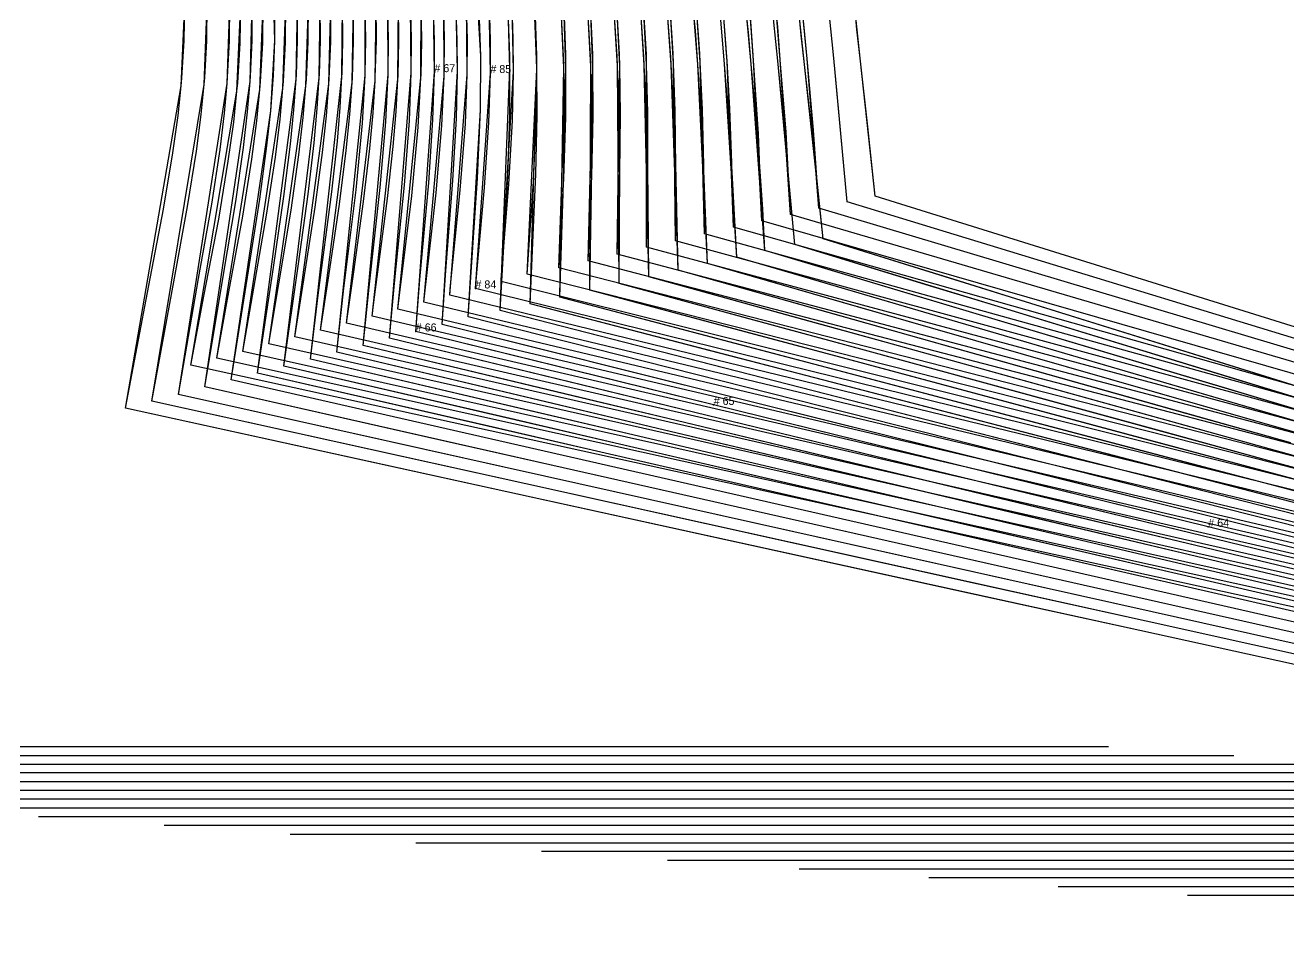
# Model space of a CAD drawing. Extents: x -183 to 1251, y -69 to 1317.
# Drawn here: x 718 to 875.9, y 423.3 to 537.1 of the extents above; entities that cross this region are included whole.
import ezdxf

# ---------------------------------------------------------------- set-up
doc = ezdxf.new("R2010")
doc.units = 0
for name, color, linetype in [('1', 7, 'CONTINUOUS'), ('14', 7, 'CONTINUOUS'), ('2', 7, 'CONTINUOUS'), ('3', 7, 'CONTINUOUS'), ('5', 7, 'CONTINUOUS'), ('84', 7, 'CONTINUOUS'), ('87', 7, 'CONTINUOUS')]:
    doc.layers.add(name, color=color, linetype=linetype)

# ---------------------------------------------------------------- blocks, each defined once
blk = doc.blocks.new('piece_Detail_s220-4_M')
at = {"layer": '1'}
blk.add_lwpolyline([(881.77, 490.49), (841.78, 502.95), (817.69, 510.46), (815.36, 532.21), (814.76, 537.69), (813.98, 544.99), (813.46, 548.26), (811.76, 555.74), (809.83, 563.94), (808.04, 572.83), (807.37, 576.28), (819.44, 580.93), (835.31, 587.04), (848.07, 591.95), (863.66, 597.95), (873.79, 601.85), (886.19, 606.62)], dxfattribs=at)
at = {"layer": '14'}
blk.add_lwpolyline([(815.35, 571.86), (918.97, 611.74), (922.35, 605.69), (927.89, 598.66), (934.61, 592.75), (942.08, 588.21), (950.18, 585.04), (956.57, 583.63), (963.13, 583.05), (975.46, 582.81), (975.46, 468.62), (824.18, 515.77), (822.31, 533.02), (821.71, 538.52), (821.02, 545.27), (818, 559.69), (816.15, 567.8)], close=True, dxfattribs=at)
at = {"layer": '84'}
blk.add_lwpolyline([(881.77, 490.49), (870.95, 493.86), (841.78, 502.95), (833.91, 505.4), (817.69, 510.46), (816.32, 523.69), (815.36, 532.21), (814.94, 535.88), (814.76, 537.69)], dxfattribs=at)
at = {"layer": '87'}
blk.add_lwpolyline([(975.46, 468.62), (824.18, 515.77), (823.28, 524.44), (822.31, 533.02), (821.9, 536.62), (821.71, 538.52)], dxfattribs=at)
blk = doc.blocks.new('piece_Detail_s240-12_M')
at = {"layer": '1'}
blk.add_lwpolyline([(880.69, 489.42), (839.15, 502.1), (814.13, 509.73), (812.05, 532.27), (811.47, 537.95), (810.67, 545.51), (810.17, 548.89), (808.59, 556.67), (806.79, 565.21), (805.08, 574.44), (804.44, 578.02), (816.93, 582.65), (833.36, 588.74), (846.57, 593.64), (862.71, 599.63), (873.19, 603.51), (886.03, 608.28)], dxfattribs=at)
at = {"layer": '14'}
blk.add_lwpolyline([(812.36, 573.49), (920.02, 613.42), (923.46, 607.1), (929.14, 599.76), (936.06, 593.55), (943.78, 588.78), (952.17, 585.46), (958.79, 583.97), (965.6, 583.35), (978.39, 583.09), (978.39, 466.92), (820.68, 515.06), (819.01, 533.01), (818.43, 538.73), (817.71, 545.74), (814.86, 560.79), (813.12, 569.26)], close=True, dxfattribs=at)
at = {"layer": '84'}
blk.add_lwpolyline([(880.69, 489.42), (869.46, 492.85), (839.15, 502.1), (830.98, 504.59), (814.13, 509.73), (812.31, 529.7), (812.05, 532.27), (811.47, 537.95)], dxfattribs=at)
at = {"layer": '87'}
blk.add_lwpolyline([(978.39, 466.92), (820.68, 515.06), (819.27, 530.37), (819.01, 533.01), (818.43, 538.73), (818.43, 538.73), (818.43, 538.74), (817.96, 543.31), (817.71, 545.71), (817.71, 545.74), (817.7, 545.8), (817.24, 548.95), (817.06, 550.2), (815.83, 556.37), (814.86, 560.79), (814.24, 563.62), (813.12, 569.26), (813.09, 569.39), (813.07, 569.53), (813.04, 569.67), (813.02, 569.74), (813.01, 569.81), (812.36, 573.49), (920.02, 613.42)], dxfattribs=at)
blk = doc.blocks.new('piece_Detail_s260-20_M')
at = {"layer": '1'}
blk.add_lwpolyline([(879.51, 488.33), (836.39, 501.21), (810.41, 508.98), (808.7, 532.29), (808.16, 538.16), (807.37, 545.97), (806.9, 549.48), (805.45, 557.55), (803.75, 566.4), (802.14, 575.96), (801.52, 579.67), (814.43, 584.3), (831.42, 590.39), (845.08, 595.29), (861.76, 601.27), (872.6, 605.15), (885.87, 609.91)], dxfattribs=at)
at = {"layer": '14'}
blk.add_lwpolyline([(809.4, 575.06), (921.07, 615.09), (924.56, 608.51), (930.38, 600.84), (937.49, 594.35), (945.46, 589.35), (954.14, 585.87), (960.99, 584.3), (968.05, 583.64), (981.31, 583.37), (981.31, 465.22), (817.16, 514.26), (815.67, 532.92), (815.12, 538.87), (814.41, 546.15), (811.75, 561.83), (810.14, 570.67)], close=True, dxfattribs=at)
at = {"layer": '84'}
blk.add_lwpolyline([(879.51, 488.33), (867.84, 491.82), (836.39, 501.21), (827.91, 503.75), (810.41, 508.98), (810.16, 514.19), (809.49, 523.47), (808.7, 532.29), (808.35, 536.21), (808.16, 538.16)], dxfattribs=at)
at = {"layer": '87'}
blk.add_lwpolyline([(981.31, 465.22), (817.16, 514.26), (817.14, 514.61), (816.47, 524.04), (815.67, 532.92), (815.32, 536.86), (815.12, 538.87)], dxfattribs=at)
blk = doc.blocks.new('piece_Detail_s280-28_M')
at = {"layer": '1'}
blk.add_lwpolyline([(878.44, 487.18), (833.79, 500.26), (806.89, 508.14), (805.36, 532.25), (804.85, 538.32), (804.05, 546.39), (803.61, 550.02), (802.29, 558.39), (800.75, 567.57), (799.22, 577.47), (798.63, 581.31), (811.98, 585.94), (829.53, 592.03), (843.66, 596.93), (860.9, 602.91), (872.11, 606.8), (885.84, 611.57)], dxfattribs=at)
at = {"layer": '14'}
blk.add_lwpolyline([(806.43, 576.61), (922.1, 616.74), (925.65, 609.89), (931.59, 601.9), (938.9, 595.12), (947.12, 589.89), (956.09, 586.26), (963.18, 584.6), (970.48, 583.89), (984.2, 583.62), (984.2, 463.49), (813.61, 513.47), (812.33, 532.83), (811.82, 539), (811.09, 546.55), (808.64, 562.85), (807.14, 572.04)], close=True, dxfattribs=at)
at = {"layer": '84'}
blk.add_lwpolyline([(878.44, 487.18), (866.36, 490.72), (833.79, 500.26), (825.01, 502.84), (806.89, 508.14), (806.06, 523.32), (805.36, 532.25), (805.04, 536.33), (804.85, 538.32)], dxfattribs=at)
at = {"layer": '87'}
blk.add_lwpolyline([(984.2, 463.49), (813.61, 513.47), (813.04, 523.79), (812.33, 532.83), (812.01, 536.93), (811.82, 539), (811.82, 539), (811.82, 539.01), (811.37, 543.81), (811.1, 546.43), (811.09, 546.52), (811.09, 546.55), (810.66, 550.01), (810.53, 551.06), (809.53, 557.57), (808.64, 562.85), (807.75, 568.1), (807.14, 572.04), (807.12, 572.18), (807.1, 572.33), (807.07, 572.49), (807.05, 572.64), (806.43, 576.61), (922.1, 616.74)], dxfattribs=at)
blk = doc.blocks.new('piece_Detail_s300-36_M')
at = {"layer": '1'}
blk.add_lwpolyline([(877.29, 486.07), (831.08, 499.35), (803.25, 507.36), (802.01, 532.23), (801.54, 538.49), (800.74, 546.82), (800.3, 550.56), (799.15, 559.22), (797.76, 568.71), (796.31, 578.94), (795.75, 582.9), (809.51, 587.54), (827.61, 593.64), (842.17, 598.54), (859.94, 604.53), (871.5, 608.42), (885.65, 613.19)], dxfattribs=at)
at = {"layer": '14'}
blk.add_lwpolyline([(803.5, 578.13), (923.12, 618.43), (926.72, 611.31), (932.79, 602.99), (940.3, 595.92), (948.76, 590.48), (958.02, 586.67), (965.34, 584.93), (972.89, 584.18), (987.08, 583.89), (987.08, 461.78), (810.04, 512.69), (808.99, 532.74), (808.51, 539.12), (807.76, 546.94), (805.54, 563.86), (804.16, 573.4)], close=True, dxfattribs=at)
at = {"layer": '84'}
blk.add_lwpolyline([(877.29, 486.07), (864.79, 489.66), (831.08, 499.35), (821.99, 501.97), (803.25, 507.36), (802.62, 523.19), (802.01, 532.23), (801.72, 536.46), (801.54, 538.49)], dxfattribs=at)
at = {"layer": '87'}
blk.add_lwpolyline([(987.08, 461.78), (810.04, 512.69), (809.61, 523.56), (808.99, 532.74), (808.7, 537.02), (808.51, 539.12), (808.51, 539.13), (808.51, 539.13), (808.05, 544.06), (807.77, 546.91), (807.76, 546.94), (807.53, 549.24), (807.36, 550.53), (806.37, 558.17), (805.54, 563.86), (804.79, 568.97), (804.16, 573.4), (804.14, 573.54), (804.12, 573.7), (804.1, 573.86), (804.08, 574.01), (803.5, 578.13), (923.12, 618.43)], dxfattribs=at)
blk = doc.blocks.new('piece_Detail_s320-44_M')
at = {"layer": '1'}
blk.add_lwpolyline([(876.11, 484.95), (828.35, 498.43), (799.58, 506.55), (798.69, 532.2), (798.22, 538.65), (797.43, 547.24), (797.02, 551.1), (796, 560.04), (794.77, 569.85), (793.41, 580.41), (792.88, 584.5), (807.05, 589.14), (825.69, 595.25), (840.69, 600.16), (859, 606.15), (870.89, 610.05), (885.47, 614.82)], dxfattribs=at)
at = {"layer": '14'}
blk.add_lwpolyline([(800.57, 579.66), (924.13, 620.11), (927.78, 612.72), (933.98, 604.08), (941.68, 596.73), (950.4, 591.06), (959.94, 587.08), (967.5, 585.26), (975.29, 584.47), (989.95, 584.17), (989.95, 460.08), (806.46, 511.89), (805.67, 532.64), (805.19, 539.24), (804.45, 547.33), (802.45, 564.86), (801.2, 574.75)], close=True, dxfattribs=at)
at = {"layer": '84'}
blk.add_lwpolyline([(876.11, 484.95), (863.19, 488.59), (828.35, 498.43), (818.95, 501.08), (799.58, 506.55), (799.28, 519.74), (799.02, 526.4), (798.69, 532.2), (798.63, 533.16), (798.22, 538.65)], dxfattribs=at)
at = {"layer": '87'}
blk.add_lwpolyline([(989.95, 460.08), (806.46, 511.89), (806.28, 519.96), (806.01, 526.74), (805.67, 532.64), (805.62, 533.62), (805.19, 539.24)], dxfattribs=at)
blk = doc.blocks.new('piece_Detail_s340-52_M')
at = {"layer": '1'}
blk.add_lwpolyline([(917.11, 472.11), (874.93, 483.81), (825.61, 497.48), (795.9, 505.72), (795.33, 532.14), (794.89, 538.79), (794.12, 547.63), (793.75, 551.61), (792.84, 560.84), (791.81, 570.96), (790.52, 581.85), (790.03, 586.07), (804.61, 590.72), (823.79, 596.83), (839.22, 601.75), (858.05, 607.75), (870.29, 611.66), (885.29, 616.44)], dxfattribs=at)
at = {"layer": '14'}
blk.add_lwpolyline([(797.65, 581.15), (925.14, 621.79), (928.83, 614.14), (935.15, 605.16), (943.06, 597.54), (952.02, 591.64), (961.85, 587.49), (969.64, 585.59), (977.68, 584.76), (992.81, 584.45), (992.81, 458.38), (802.85, 511.06), (802.32, 532.51), (801.87, 539.34), (801.14, 547.7), (799.38, 565.84), (798.25, 576.08)], close=True, dxfattribs=at)
at = {"layer": '84'}
blk.add_lwpolyline([(917.11, 472.11), (874.93, 483.81), (861.59, 487.51), (825.61, 497.48), (815.91, 500.18), (795.9, 505.72), (795.78, 519.52), (795.6, 526.32), (795.33, 532.14), (795.29, 533.2), (794.89, 538.79)], dxfattribs=at)
at = {"layer": '87'}
blk.add_lwpolyline([(992.81, 458.38), (802.85, 511.06), (802.78, 519.64), (802.6, 526.57), (802.32, 532.51), (802.27, 533.61), (801.87, 539.34), (801.87, 539.34), (801.87, 539.35), (801.77, 540.82), (801.43, 544.53), (801.14, 547.66), (801.14, 547.7), (800.79, 551.54), (800.5, 554.65), (799.38, 565.84), (798.89, 570.66), (798.25, 576.08), (798.23, 576.23), (798.21, 576.4), (798.19, 576.57), (798.17, 576.74), (797.65, 581.15), (925.14, 621.79)], dxfattribs=at)
blk = doc.blocks.new('piece_Detail_s360-60_M')
at = {"layer": '1'}
blk.add_lwpolyline([(917.25, 470.79), (873.73, 482.65), (822.85, 496.52), (792.2, 504.88), (791.98, 532.06), (791.57, 538.9), (790.79, 547.99), (790.46, 552.09), (789.74, 561.6), (788.84, 572.04), (787.64, 583.25), (787.18, 587.59), (802.17, 592.26), (821.89, 598.39), (837.75, 603.32), (857.11, 609.34), (869.69, 613.25), (885.1, 618.05)], dxfattribs=at)
at = {"layer": '14'}
blk.add_lwpolyline([(794.75, 582.62), (926.14, 623.48), (929.87, 615.55), (936.33, 606.26), (944.43, 598.35), (953.63, 592.22), (963.74, 587.9), (971.77, 585.91), (980.06, 585.04), (995.65, 584.72), (995.65, 456.67), (799.23, 510.22), (798.97, 532.36), (798.55, 539.41), (797.81, 548.04), (796.33, 566.8), (795.31, 577.37)], close=True, dxfattribs=at)
at = {"layer": '84'}
blk.add_lwpolyline([(917.25, 470.79), (873.73, 482.65), (859.97, 486.4), (822.85, 496.52), (812.84, 499.25), (792.2, 504.88), (792.28, 519.29), (792.19, 526.23), (791.98, 532.06), (791.93, 533.23), (791.57, 538.9)], dxfattribs=at)
at = {"layer": '87'}
blk.add_lwpolyline([(995.65, 456.67), (799.23, 510.22), (799.28, 519.32), (799.19, 526.4), (798.97, 532.36), (798.93, 533.59), (798.55, 539.41)], dxfattribs=at)
blk = doc.blocks.new('piece_Detail_s380-68_M')
at = {"layer": '1'}
blk.add_lwpolyline([(917.38, 469.46), (872.54, 481.49), (820.1, 495.57), (788.51, 504.05), (788.63, 531.97), (788.26, 539.01), (787.48, 548.35), (787.18, 552.57), (786.63, 562.35), (785.88, 573.09), (784.78, 584.62), (784.33, 589.09), (799.75, 593.77), (820.03, 599.93), (836.35, 604.88), (856.26, 610.93), (869.21, 614.86), (885.06, 619.67)], dxfattribs=at)
at = {"layer": '14'}
blk.add_lwpolyline([(791.87, 584.06), (927.15, 625.14), (930.93, 616.94), (937.51, 607.33), (945.8, 599.12), (955.25, 592.77), (965.64, 588.28), (973.9, 586.21), (982.44, 585.29), (998.5, 584.96), (998.5, 454.93), (795.61, 509.39), (795.62, 532.21), (795.24, 539.48), (794.5, 548.38), (793.31, 567.74), (792.41, 578.65)], close=True, dxfattribs=at)
at = {"layer": '5'}
blk.add_line((863.21, 428.45), (1122.5, 428.45), dxfattribs=at)
at = {"layer": '84'}
blk.add_lwpolyline([(917.38, 469.46), (872.54, 481.49), (858.35, 485.3), (820.1, 495.57), (809.78, 498.34), (788.51, 504.05), (788.79, 519.02), (788.78, 526.09), (788.63, 531.97), (788.59, 533.23), (788.26, 539.01)], dxfattribs=at)
at = {"layer": '87'}
blk.add_lwpolyline([(998.5, 454.93), (795.61, 509.39), (795.79, 518.96), (795.78, 526.19), (795.62, 532.21), (795.59, 533.53), (795.24, 539.48)], dxfattribs=at)
blk = doc.blocks.new('piece_Detail_s400-76_M')
at = {"layer": '1'}
blk.add_lwpolyline([(917.5, 468.13), (871.32, 480.32), (817.32, 494.58), (784.79, 503.17), (785.27, 531.86), (784.93, 539.09), (784.16, 548.69), (783.89, 553.03), (783.52, 563.09), (782.93, 574.13), (781.92, 585.99), (781.5, 590.58), (797.32, 595.28), (818.13, 601.46), (834.87, 606.43), (855.31, 612.5), (868.59, 616.45), (884.86, 621.28)], dxfattribs=at)
at = {"layer": '14'}
blk.add_lwpolyline([(788.99, 585.5), (928.14, 626.83), (931.97, 618.37), (938.68, 608.43), (947.16, 599.94), (956.85, 593.35), (967.53, 588.69), (976.02, 586.54), (984.8, 585.58), (1001.33, 585.24), (1001.33, 453.23), (791.96, 508.52), (792.26, 532.04), (791.92, 539.53), (791.18, 548.7), (790.29, 568.67), (789.49, 579.93)], close=True, dxfattribs=at)
at = {"layer": '5'}
blk.add_line((847.04, 429.55), (1106.33, 429.55), dxfattribs=at)
at = {"layer": '84'}
blk.add_lwpolyline([(917.5, 468.13), (871.32, 480.32), (856.71, 484.18), (817.32, 494.58), (806.7, 497.38), (784.79, 503.17), (785.29, 518.78), (785.37, 525.99), (785.27, 531.86), (785.24, 533.25), (784.93, 539.09)], dxfattribs=at)
at = {"layer": '87'}
blk.add_lwpolyline([(1001.33, 453.23), (791.96, 508.52), (792.29, 518.63), (792.37, 526.01), (792.26, 532.04), (792.24, 533.5), (791.92, 539.53)], dxfattribs=at)
blk = doc.blocks.new('piece_Detail_s420-84_M')
at = {"layer": '1'}
blk.add_lwpolyline([(917.62, 466.81), (870.1, 479.17), (814.54, 493.63), (781.07, 502.34), (781.91, 531.78), (781.61, 539.2), (780.85, 549.06), (780.61, 553.51), (780.41, 563.84), (779.99, 575.18), (779.06, 587.36), (778.67, 592.08), (794.9, 596.8), (816.24, 603), (833.41, 607.99), (854.36, 614.08), (867.98, 618.04), (884.67, 622.88)], dxfattribs=at)
at = {"layer": '14'}
blk.add_lwpolyline([(786.12, 586.96), (929.14, 628.52), (933.01, 619.79), (939.84, 609.53), (948.51, 600.75), (958.44, 593.93), (969.41, 589.11), (978.14, 586.87), (987.17, 585.87), (1004.16, 585.52), (1004.16, 451.53), (788.31, 507.69), (788.9, 531.89), (788.6, 539.6), (787.86, 549.05), (787.28, 569.61), (786.59, 581.21)], close=True, dxfattribs=at)
at = {"layer": '5'}
blk.add_line((830.87, 430.64), (1090.16, 430.64), dxfattribs=at)
at = {"layer": '84'}
blk.add_lwpolyline([(917.62, 466.81), (870.1, 479.17), (855.07, 483.08), (814.54, 493.63), (803.61, 496.47), (781.07, 502.34), (781.79, 518.53), (781.95, 525.88), (781.91, 531.78), (781.89, 533.27), (781.61, 539.2)], dxfattribs=at)
at = {"layer": '87'}
blk.add_lwpolyline([(1004.16, 451.53), (788.31, 507.69), (788.78, 518.29), (788.95, 525.82), (788.9, 531.89), (788.89, 533.46), (788.6, 539.6)], dxfattribs=at)
blk = doc.blocks.new('piece_Detail_s440-92_M')
at = {"layer": '1'}
blk.add_lwpolyline([(917.72, 465.48), (868.87, 478.01), (811.74, 492.66), (777.33, 501.49), (778.54, 531.67), (778.3, 539.28), (777.53, 549.4), (777.33, 553.96), (777.3, 564.56), (777.06, 576.2), (776.21, 588.7), (775.85, 593.54), (792.48, 598.28), (814.35, 604.51), (831.94, 609.52), (853.42, 615.64), (867.38, 619.61), (884.48, 624.48)], dxfattribs=at)
at = {"layer": '14'}
blk.add_lwpolyline([(783.25, 588.37), (930.13, 630.21), (934.04, 621.22), (940.99, 610.63), (949.86, 601.56), (960.03, 594.51), (971.28, 589.52), (980.25, 587.19), (989.52, 586.15), (1006.98, 585.79), (1006.98, 449.82), (784.65, 506.84), (785.54, 531.72), (785.29, 539.66), (784.54, 549.37), (784.27, 570.52), (783.69, 582.46)], close=True, dxfattribs=at)
at = {"layer": '5'}
blk.add_line((814.69, 431.74), (1073.98, 431.74), dxfattribs=at)
at = {"layer": '84'}
blk.add_lwpolyline([(917.72, 465.48), (868.87, 478.01), (853.42, 481.98), (811.74, 492.66), (800.51, 495.55), (777.33, 501.49), (778.28, 518.28), (778.53, 525.75), (778.54, 531.67), (778.54, 533.29), (778.32, 539.02)], dxfattribs=at)
at = {"layer": '87'}
blk.add_lwpolyline([(1006.98, 449.82), (784.65, 506.84), (785.27, 517.96), (785.53, 525.63), (785.54, 531.72), (785.54, 533.42), (785.31, 539.39)], dxfattribs=at)
blk = doc.blocks.new('piece_Detail_s460-100_M')
at = {"layer": '1'}
blk.add_lwpolyline([(1019.52, 438.36), (773.31, 500.69), (774.85, 526.58), (774.91, 533.29), (773.95, 549.32), (773.96, 568.11), (773.8, 579.43), (826.71, 599.41), (840.05, 604.45), (857.82, 611.16), (865.82, 614.18), (884.39, 621.19)], dxfattribs=at)
at = {"layer": '14'}
blk.add_lwpolyline([(780.12, 589.8), (930.84, 631.9), (934.8, 622.64), (941.87, 611.72), (950.92, 602.37), (961.34, 595.09), (972.88, 589.92), (982.07, 587.52), (991.59, 586.43), (1009.52, 586.06), (1009.52, 448.12), (780.69, 506.04), (781.89, 531.59), (781.69, 539.74), (780.94, 549.72), (781, 571.45), (780.53, 583.72)], close=True, dxfattribs=at)
at = {"layer": '5'}
blk.add_line((798.23, 432.84), (1057.52, 432.84), dxfattribs=at)
at = {"layer": '84'}
blk.add_lwpolyline([(1019.52, 438.36), (773.31, 500.69), (774.49, 518.01), (774.84, 525.63), (774.85, 526.58), (774.91, 533.29), (774.71, 539.11)], dxfattribs=at)
at = {"layer": '87'}
blk.add_lwpolyline([(1009.52, 448.12), (780.69, 506.04), (781.48, 517.61), (781.83, 525.43), (781.89, 531.59), (781.91, 533.37), (781.71, 539.46)], dxfattribs=at)
blk = doc.blocks.new('piece_Detail_s480-108_M')
at = {"layer": '1'}
blk.add_lwpolyline([(918.1, 462.8), (866.59, 475.65), (806.35, 490.68), (770.06, 499.73), (771.98, 531.4), (771.81, 539.4), (771.04, 550.03), (770.93, 554.83), (771.26, 565.95), (771.38, 578.18), (770.68, 591.32), (770.31, 596.41), (787.75, 601.19), (810.68, 607.49), (829.14, 612.55), (851.66, 618.73), (866.3, 622.75), (884.24, 627.67)], dxfattribs=at)
at = {"layer": '14'}
blk.add_lwpolyline([(777.71, 591.18), (932.27, 633.59), (936.26, 624.06), (943.45, 612.82), (952.7, 603.17), (963.36, 595.66), (975.18, 590.33), (984.61, 587.84), (994.38, 586.72), (1012.77, 586.34), (1012.77, 446.4), (777.44, 505.11), (778.98, 531.35), (778.81, 539.73), (778.06, 549.99), (778.45, 572.32), (778.11, 584.94)], close=True, dxfattribs=at)
at = {"layer": '5'}
blk.add_line((782.48, 433.93), (1041.77, 433.93), dxfattribs=at)
at = {"layer": '84'}
blk.add_lwpolyline([(918.1, 462.8), (866.59, 475.65), (850.29, 479.72), (806.35, 490.68), (794.5, 493.64), (770.06, 499.73), (770.48, 505.89), (771.42, 517.74), (771.86, 525.5), (771.98, 531.34), (771.98, 531.4), (771.96, 535.24), (771.83, 539.18)], dxfattribs=at)
at = {"layer": '87'}
blk.add_lwpolyline([(1012.77, 446.4), (777.44, 505.11), (777.46, 505.37), (778.41, 517.27), (778.85, 525.23), (778.98, 531.29), (778.98, 531.35), (778.96, 535.38), (778.82, 539.52)], dxfattribs=at)
blk = doc.blocks.new('piece_Detail_s500-116_M')
at = {"layer": '1'}
blk.add_lwpolyline([(918.67, 461.45), (865.81, 474.47), (804, 489.7), (766.77, 498.88), (769.1, 531.27), (768.97, 539.45), (768.21, 550.33), (768.13, 555.24), (768.65, 566.63), (768.97, 579.13), (768.33, 592.59), (767.97, 597.8), (785.85, 602.62), (809.35, 608.95), (828.26, 614.05), (851.34, 620.28), (866.34, 624.32), (884.71, 629.28)], dxfattribs=at)
at = {"layer": '14'}
blk.add_lwpolyline([(775.35, 592.54), (933.74, 635.25), (937.76, 625.44), (945.08, 613.88), (954.51, 603.94), (965.42, 596.2), (977.52, 590.7), (987.19, 588.13), (997.2, 586.96), (1016.06, 586.57), (1016.06, 444.66), (774.23, 504.25), (776.1, 531.16), (775.96, 539.76), (775.22, 550.28), (775.96, 573.18), (775.74, 586.13)], close=True, dxfattribs=at)
at = {"layer": '2'}
for p in [(774.23, 504.25), (766.77, 498.88)]:
    blk.add_point(p, dxfattribs=at)
at = {"layer": '3'}
for p in [(769.1, 531.27), (776.1, 531.16), (804, 489.7), (865.81, 474.47)]:
    blk.add_point(p, dxfattribs=at)
at = {"layer": '5'}
blk.add_line((766.77, 434.99), (1026.06, 434.99), dxfattribs=at)
at = {"layer": '84'}
blk.add_lwpolyline([(918.67, 461.45), (865.81, 474.47), (849.09, 478.59), (804, 489.7), (791.84, 492.7), (766.77, 498.88), (767.3, 505.37), (768.39, 517.43), (768.92, 525.33), (769.1, 531.27), (769.1, 535.22), (768.98, 539.23)], dxfattribs=at)
at = {"layer": '87'}
blk.add_lwpolyline([(1016.06, 444.66), (774.23, 504.25), (774.27, 504.77), (775.37, 516.88), (775.91, 524.99), (776.1, 531.16), (776.1, 535.32), (775.98, 539.54)], dxfattribs=at)
at = {"layer": '1'}
for s, p in [('# 67', (769.1, 531.27)), ('# 66', (766.77, 498.88)), ('# 65', (804, 489.7)), ('# 64', (865.81, 474.47))]:
    blk.add_text(s, height=1, dxfattribs=at).set_placement(p)
at = {"layer": '14'}
for s, p in [('# 85', (776.1, 531.16)), ('# 84', (774.23, 504.25))]:
    blk.add_text(s, height=1, dxfattribs=at).set_placement(p)
blk = doc.blocks.new('piece_Detail_s520-124_M')
at = {"layer": '1'}
blk.add_lwpolyline([(919.23, 460.13), (865.04, 473.33), (801.66, 488.76), (763.48, 498.05), (766.2, 531.17), (766.12, 539.55), (765.37, 550.68), (765.34, 555.71), (766.05, 567.35), (766.54, 580.14), (765.98, 593.91), (765.64, 599.24), (783.91, 604.08), (807.93, 610.45), (827.25, 615.57), (850.84, 621.83), (866.18, 625.89), (884.96, 630.87)], dxfattribs=at)
at = {"layer": '14'}
blk.add_lwpolyline([(772.99, 593.95), (935.21, 636.95), (939.28, 626.88), (946.71, 614.99), (956.33, 604.77), (967.48, 596.8), (979.87, 591.13), (989.77, 588.47), (1000.02, 587.26), (1019.35, 586.85), (1019.35, 442.97), (771.01, 503.43), (773.21, 531), (773.12, 539.82), (772.38, 550.62), (773.46, 574.1), (773.36, 587.37)], close=True, dxfattribs=at)
at = {"layer": '5'}
blk.add_line((751.06, 436.09), (1010.35, 436.09), dxfattribs=at)
at = {"layer": '84'}
blk.add_lwpolyline([(919.23, 460.13), (865.04, 473.33), (847.89, 477.5), (801.66, 488.76), (789.19, 491.79), (763.48, 498.05), (764.12, 504.89), (765.37, 517.16), (765.98, 525.2), (766.2, 531.17), (766.21, 531.23), (766.24, 535.25), (766.14, 539.31)], dxfattribs=at)
at = {"layer": '87'}
blk.add_lwpolyline([(1019.35, 442.97), (771.01, 503.43), (771.09, 504.22), (772.34, 516.54), (772.97, 524.8), (773.21, 531), (773.21, 531.07), (773.24, 535.31), (773.13, 539.6)], dxfattribs=at)
blk = doc.blocks.new('piece_Detail_s540-132_M')
at = {"layer": '1'}
blk.add_lwpolyline([(919.8, 458.78), (864.26, 472.13), (799.31, 487.74), (760.19, 497.14), (763.32, 531), (763.29, 539.57), (762.54, 550.96), (762.58, 556.1), (763.45, 568), (764.13, 581.08), (763.65, 595.18), (763.33, 600.63), (781.99, 605.51), (806.54, 611.91), (826.28, 617.07), (850.39, 623.36), (866.05, 627.45), (885.24, 632.45)], dxfattribs=at)
at = {"layer": '14'}
blk.add_lwpolyline([(770.65, 595.31), (936.69, 638.65), (940.8, 628.32), (948.35, 616.1), (958.16, 605.59), (969.54, 597.39), (982.21, 591.54), (992.35, 588.81), (1002.85, 587.55), (1022.64, 587.13), (1022.64, 441.26), (767.78, 502.52), (770.32, 530.78), (770.29, 539.82), (769.55, 550.89), (770.98, 574.95), (770.99, 588.56)], close=True, dxfattribs=at)
at = {"layer": '5'}
blk.add_line((735.35, 437.19), (994.64, 437.19), dxfattribs=at)
at = {"layer": '84'}
blk.add_lwpolyline([(919.8, 458.78), (864.26, 472.13), (846.69, 476.35), (799.31, 487.74), (786.54, 490.81), (760.19, 497.14), (760.94, 504.4), (762.34, 516.88), (763.05, 525.05), (763.32, 531), (763.33, 531.18), (763.38, 535.26), (763.3, 539.39)], dxfattribs=at)
at = {"layer": '87'}
blk.add_lwpolyline([(1022.64, 441.26), (767.78, 502.52), (767.9, 503.65), (769.31, 516.19), (770.03, 524.59), (770.32, 530.78), (770.33, 530.97), (770.38, 535.28), (770.29, 539.66)], dxfattribs=at)
blk = doc.blocks.new('piece_Detail_s560-140_M')
at = {"layer": '1'}
blk.add_lwpolyline([(920.36, 457.44), (863.48, 470.96), (796.97, 486.77), (756.9, 496.29), (760.43, 530.86), (760.45, 539.63), (759.71, 551.28), (759.79, 556.53), (760.9, 568.68), (761.71, 582.04), (761.32, 596.45), (761.01, 602.03), (780.08, 606.93), (805.15, 613.38), (825.31, 618.56), (849.93, 624.89), (865.94, 629), (885.53, 634.04)], dxfattribs=at)
at = {"layer": '14'}
blk.add_lwpolyline([(768.31, 596.68), (938.16, 640.34), (942.32, 629.75), (949.98, 617.2), (959.98, 606.41), (971.6, 597.98), (984.55, 591.96), (994.92, 589.14), (1005.67, 587.83), (1025.92, 587.4), (1025.92, 439.55), (764.55, 501.66), (767.42, 530.59), (767.45, 539.85), (766.72, 551.2), (768.49, 575.82), (768.63, 589.77)], close=True, dxfattribs=at)
at = {"layer": '5'}
blk.add_line((719.63, 438.29), (978.92, 438.29), dxfattribs=at)
at = {"layer": '84'}
blk.add_lwpolyline([(920.36, 457.44), (863.48, 470.96), (845.49, 475.24), (796.97, 486.77), (783.89, 489.88), (756.9, 496.29), (757.76, 503.9), (759.32, 516.59), (760.11, 524.9), (760.43, 530.86), (760.44, 531.12), (760.52, 535.27), (760.46, 539.46)], dxfattribs=at)
at = {"layer": '87'}
blk.add_lwpolyline([(1025.92, 439.55), (764.55, 501.66), (764.71, 503.09), (766.28, 515.84), (767.09, 524.38), (767.42, 530.59), (767.44, 530.87), (767.52, 535.25), (767.46, 539.7)], dxfattribs=at)
blk = doc.blocks.new('piece_Detail_s580-148_M')
at = {"layer": '1'}
blk.add_lwpolyline([(920.93, 456.1), (862.71, 469.78), (794.62, 485.78), (753.61, 495.42), (757.55, 530.72), (757.61, 539.68), (756.88, 551.59), (757.01, 556.96), (758.32, 569.35), (759.31, 583), (758.99, 597.73), (758.71, 603.43), (778.17, 608.36), (803.76, 614.85), (824.35, 620.06), (849.49, 626.43), (865.83, 630.56), (885.83, 635.63)], dxfattribs=at)
at = {"layer": '14'}
blk.add_lwpolyline([(765.98, 598.05), (939.64, 642.04), (943.84, 631.18), (951.62, 618.31), (961.8, 607.23), (973.66, 598.56), (986.9, 592.38), (997.5, 589.47), (1008.49, 588.12), (1029.21, 587.68), (1029.21, 437.84), (761.32, 500.8), (764.54, 530.39), (764.61, 539.88), (763.89, 551.5), (766.02, 576.69), (766.28, 590.97)], close=True, dxfattribs=at)
at = {"layer": '5'}
blk.add_line((703.93, 439.38), (963.21, 439.38), dxfattribs=at)
at = {"layer": '84'}
blk.add_lwpolyline([(920.93, 456.1), (862.71, 469.78), (844.29, 474.11), (794.62, 485.78), (781.23, 488.93), (753.61, 495.42), (754.59, 503.4), (756.3, 516.32), (756.98, 522.65), (757.33, 526.84), (757.55, 530.72), (757.57, 531.05), (757.67, 535.27), (757.62, 539.52)], dxfattribs=at)
at = {"layer": '87'}
blk.add_lwpolyline([(1029.21, 437.84), (761.32, 500.8), (761.53, 502.52), (763.25, 515.48), (763.95, 521.99), (764.31, 526.36), (764.54, 530.39), (764.56, 530.76), (764.67, 535.22), (764.62, 539.75)], dxfattribs=at)
blk = doc.blocks.new('piece_Detail_s600-156_M')
at = {"layer": '1'}
blk.add_lwpolyline([(921.5, 454.76), (861.92, 468.61), (792.25, 484.81), (750.29, 494.56), (754.7, 530.58), (754.82, 539.72), (754.09, 551.89), (754.27, 557.37), (755.77, 570.01), (756.95, 583.94), (756.71, 598.99), (756.44, 604.82), (776.3, 609.78), (802.42, 616.3), (823.43, 621.55), (849.08, 627.95), (865.75, 632.12), (886.17, 637.22)], dxfattribs=at)
at = {"layer": '14'}
blk.add_lwpolyline([(763.7, 599.41), (941.16, 643.74), (945.39, 632.61), (953.29, 619.42), (963.66, 608.05), (975.76, 599.15), (989.28, 592.79), (1000.11, 589.8), (1011.35, 588.41), (1032.54, 587.95), (1032.54, 436.14), (758.12, 499.93), (761.69, 530.19), (761.82, 539.9), (761.1, 551.8), (763.6, 577.55), (763.98, 592.17)], close=True, dxfattribs=at)
at = {"layer": '5'}
blk.add_line((688.25, 440.48), (947.54, 440.48), dxfattribs=at)
at = {"layer": '84'}
blk.add_lwpolyline([(921.5, 454.76), (861.92, 468.61), (843.07, 472.99), (792.25, 484.81), (778.55, 487.99), (750.29, 494.56), (752.1, 507.32), (753.31, 516.02), (754.07, 522.46), (754.45, 526.72), (754.7, 530.58), (754.73, 530.98), (754.86, 535.27), (754.82, 539.59)], dxfattribs=at)
at = {"layer": '87'}
blk.add_lwpolyline([(1032.54, 436.14), (758.12, 499.93), (759.03, 506.34), (760.26, 515.12), (761.03, 521.74), (761.43, 526.18), (761.69, 530.19), (761.72, 530.65), (761.86, 535.19), (761.82, 539.79)], dxfattribs=at)
blk = doc.blocks.new('piece_Detail_s620-164_M')
at = {"layer": '1'}
blk.add_lwpolyline([(922.06, 453.41), (861.14, 467.42), (789.91, 483.8), (747, 493.67), (751.82, 530.41), (751.99, 539.75), (751.28, 552.18), (751.51, 557.78), (753.2, 570.67), (754.56, 584.88), (754.4, 600.25), (754.15, 606.2), (774.41, 611.2), (801.05, 617.76), (822.48, 623.04), (848.65, 629.48), (865.66, 633.67), (886.48, 638.8)], dxfattribs=at)
at = {"layer": '14'}
blk.add_lwpolyline([(761.38, 600.78), (942.64, 645.43), (946.92, 634.04), (954.93, 620.52), (965.49, 608.86), (977.83, 599.73), (991.63, 593.21), (1002.69, 590.13), (1014.18, 588.69), (1035.83, 588.22), (1035.83, 434.43), (754.88, 499.04), (758.81, 529.97), (758.99, 539.91), (758.28, 552.09), (761.16, 578.41), (761.65, 593.36)], close=True, dxfattribs=at)
at = {"layer": '5'}
blk.add_line((672.54, 441.57), (931.83, 441.57), dxfattribs=at)
at = {"layer": '84'}
blk.add_lwpolyline([(922.06, 453.41), (861.14, 467.42), (841.87, 471.85), (789.91, 483.8), (775.89, 487.03), (747, 493.67), (748.98, 506.88), (750.3, 515.72), (751.12, 522.26), (751.55, 526.58), (751.82, 530.41), (751.86, 530.91), (752.01, 535.26), (752, 539.64)], dxfattribs=at)
at = {"layer": '87'}
blk.add_lwpolyline([(1035.83, 434.43), (754.88, 499.04), (755.9, 505.84), (757.23, 514.76), (758.08, 521.48), (758.53, 525.99), (758.81, 529.97), (758.85, 530.54), (759.01, 535.15), (759, 539.82)], dxfattribs=at)
blk = doc.blocks.new('piece_Detail_s640-172_M')
at = {"layer": '1'}
blk.add_lwpolyline([(1049.12, 423.26), (743.71, 492.85), (748.65, 526.45), (749.16, 535.21), (748.57, 556.22), (751.82, 580.6), (752.32, 595.4), (816.76, 615.1), (833, 620.06), (854.64, 626.68), (864.39, 629.66), (886.99, 636.57)], dxfattribs=at)
at = {"layer": '14'}
blk.add_lwpolyline([(759.07, 602.12), (944.13, 647.13), (948.44, 635.47), (956.57, 621.63), (967.31, 609.68), (979.89, 600.32), (993.98, 593.62), (1005.27, 590.46), (1017, 588.98), (1039.12, 588.49), (1039.12, 432.72), (751.65, 498.22), (755.93, 529.8), (756.16, 539.96), (755.46, 552.4), (758.72, 579.26), (759.32, 594.54)], close=True, dxfattribs=at)
at = {"layer": '5'}
blk.add_line((656.83, 442.67), (916.12, 442.67), dxfattribs=at)
at = {"layer": '84'}
blk.add_lwpolyline([(1049.12, 423.26), (743.71, 492.85), (745.86, 506.44), (747.28, 515.42), (748.17, 522.07), (748.65, 526.45), (748.98, 530.85), (749.16, 535.21), (749.17, 535.26), (749.17, 539.7)], dxfattribs=at)
at = {"layer": '87'}
blk.add_lwpolyline([(1039.12, 432.72), (751.65, 498.22), (752.78, 505.34), (754.21, 514.4), (755.12, 521.22), (755.62, 525.81), (755.93, 529.8), (755.97, 530.43), (756.17, 535.11), (756.17, 539.86)], dxfattribs=at)
blk = doc.blocks.new('piece_Detail_s660-180_M')
at = {"layer": '1'}
blk.add_lwpolyline([(923.19, 450.72), (859.59, 465.07), (785.21, 481.84), (740.41, 491.95), (746.07, 530.09), (746.34, 539.81), (745.65, 552.74), (745.97, 558.56), (748.07, 571.93), (749.8, 586.68), (749.81, 602.68), (749.34, 608.86), (770.42, 613.92), (798.14, 620.59), (820.44, 625.94), (847.67, 632.49), (865.36, 636.74), (887.04, 641.94)], dxfattribs=at)
at = {"layer": '14'}
blk.add_lwpolyline([(756.77, 603.45), (945.63, 648.82), (949.96, 636.9), (958.21, 622.73), (969.14, 610.5), (981.96, 600.91), (996.33, 594.04), (1007.86, 590.79), (1019.84, 589.26), (1042.42, 588.76), (1042.42, 431.01), (748.4, 497.32), (753.05, 529.56), (753.35, 539.94), (752.66, 552.66), (756.29, 580.08), (757.01, 595.69)], close=True, dxfattribs=at)
at = {"layer": '5'}
blk.add_line((641.13, 443.76), (900.42, 443.76), dxfattribs=at)
at = {"layer": '84'}
blk.add_lwpolyline([(923.19, 450.72), (859.59, 465.07), (839.47, 469.61), (785.21, 481.84), (770.58, 485.14), (740.41, 491.95), (742.75, 505.99), (744.28, 515.11), (745.24, 521.86), (745.75, 526.31), (746.07, 530.09), (746.12, 530.77), (746.33, 535.24), (746.35, 539.75)], dxfattribs=at)
at = {"layer": '87'}
blk.add_lwpolyline([(1042.42, 431.01), (748.4, 497.32), (749.65, 504.84), (751.19, 514.04), (752.18, 520.96), (752.72, 525.62), (753.05, 529.56), (753.11, 530.31), (753.33, 535.07), (753.35, 539.89)], dxfattribs=at)
blk = doc.blocks.new('piece_Detail_s680-188_M')
at = {"layer": '1'}
blk.add_lwpolyline([(923.76, 449.32), (858.81, 463.83), (782.86, 480.78), (737.11, 491), (743.19, 529.87), (743.53, 539.78), (742.84, 552.98), (743.22, 558.92), (745.52, 572.53), (747.44, 587.56), (747.52, 603.88), (747.12, 610.19), (768.63, 615.3), (796.9, 622.01), (819.65, 627.41), (847.41, 634.01), (865.46, 638.29), (887.57, 643.54)], dxfattribs=at)
at = {"layer": '14'}
blk.add_lwpolyline([(754.48, 604.74), (947.13, 650.49), (951.5, 638.29), (959.86, 623.81), (970.98, 611.28), (984.04, 601.46), (998.69, 594.42), (1010.45, 591.08), (1022.67, 589.51), (1045.72, 589), (1045.72, 429.27), (745.15, 496.37), (750.17, 529.28), (750.53, 539.89), (749.85, 552.89), (753.87, 580.87), (754.71, 596.82)], close=True, dxfattribs=at)
at = {"layer": '5'}
blk.add_line((625.43, 444.82), (884.72, 444.82), dxfattribs=at)
at = {"layer": '84'}
blk.add_lwpolyline([(923.76, 449.32), (858.81, 463.83), (838.26, 468.41), (782.86, 480.78), (767.92, 484.12), (737.11, 491), (739.64, 505.51), (741.27, 514.77), (742.31, 521.62), (742.86, 526.13), (743.19, 529.87), (743.26, 530.66), (743.5, 535.2), (743.53, 539.77)], dxfattribs=at)
at = {"layer": '87'}
blk.add_lwpolyline([(1045.72, 429.27), (745.15, 496.37), (746.54, 504.3), (748.18, 513.64), (749.24, 520.67), (749.82, 525.4), (750.17, 529.28), (750.25, 530.16), (750.5, 534.99), (750.53, 539.89)], dxfattribs=at)
blk = doc.blocks.new('piece_Detail_s700-196_M')
at = {"layer": '1'}
blk.add_lwpolyline([(924.33, 448), (858.03, 462.67), (780.51, 479.82), (733.81, 490.16), (740.32, 529.73), (740.71, 539.84), (740.03, 553.29), (740.46, 559.34), (742.97, 573.19), (745.07, 588.49), (745.23, 605.12), (744.87, 611.56), (766.76, 616.7), (795.55, 623.46), (818.7, 628.89), (846.97, 635.53), (865.35, 639.84), (887.86, 645.12)], dxfattribs=at)
at = {"layer": '14'}
blk.add_lwpolyline([(752.19, 606.09), (948.62, 652.19), (953.02, 639.73), (961.51, 624.92), (972.81, 612.11), (986.11, 602.05), (1001.04, 594.84), (1013.03, 591.42), (1025.5, 589.81), (1049.02, 589.28), (1049.02, 427.57), (741.91, 495.53), (747.29, 529.1), (747.72, 539.92), (747.04, 553.2), (751.46, 581.72), (752.4, 598)], close=True, dxfattribs=at)
at = {"layer": '5'}
blk.add_line((609.73, 445.92), (869.02, 445.92), dxfattribs=at)
at = {"layer": '84'}
blk.add_lwpolyline([(924.33, 448), (858.03, 462.67), (837.06, 467.31), (780.51, 479.82), (765.26, 483.2), (733.81, 490.16), (736.53, 505.07), (738.26, 514.47), (739.37, 521.42), (739.96, 526), (740.32, 529.73), (740.4, 530.59), (740.66, 535.19), (740.71, 539.82)], dxfattribs=at)
at = {"layer": '87'}
blk.add_lwpolyline([(1049.02, 427.57), (741.91, 495.53), (743.42, 503.81), (745.16, 513.28), (746.3, 520.42), (746.92, 525.21), (747.29, 529.1), (747.38, 530.05), (747.66, 534.95), (747.72, 539.92)], dxfattribs=at)
blk = doc.blocks.new('piece_Detail_s720-204_M')
at = {"layer": '1'}
blk.add_lwpolyline([(924.89, 446.66), (857.25, 461.5), (778.16, 478.85), (730.51, 489.3), (737.45, 529.58), (737.9, 539.87), (737.23, 553.58), (737.71, 559.74), (740.42, 573.82), (742.71, 589.39), (742.95, 606.34), (742.61, 612.9), (764.89, 618.07), (794.2, 624.88), (817.77, 630.35), (846.55, 637.03), (865.26, 641.38), (888.17, 646.7)], dxfattribs=at)
at = {"layer": '14'}
blk.add_lwpolyline([(749.9, 607.41), (950.12, 653.89), (954.56, 641.17), (963.15, 626.03), (974.64, 612.93), (988.18, 602.64), (1003.39, 595.26), (1015.62, 591.75), (1028.33, 590.09), (1052.32, 589.56), (1052.32, 425.87), (738.66, 494.68), (744.41, 528.89), (744.9, 539.94), (744.24, 553.49), (749.05, 582.54), (750.11, 599.15)], close=True, dxfattribs=at)
at = {"layer": '5'}
blk.add_line((594.03, 447.02), (853.32, 447.02), dxfattribs=at)
at = {"layer": '84'}
blk.add_lwpolyline([(924.89, 446.66), (857.25, 461.5), (835.86, 466.19), (778.16, 478.85), (762.6, 482.26), (730.51, 489.3), (733.42, 504.62), (735.26, 514.16), (736.43, 521.21), (737.07, 525.85), (737.45, 529.58), (737.54, 530.51), (737.83, 535.17), (737.9, 539.87)], dxfattribs=at)
at = {"layer": '87'}
blk.add_lwpolyline([(1052.32, 425.87), (738.66, 494.68), (740.3, 503.3), (742.15, 512.92), (743.35, 520.16), (744.02, 525.02), (744.41, 528.89), (744.52, 529.93), (744.83, 534.91), (744.9, 539.94)], dxfattribs=at)

msp = doc.modelspace()

# ---------------------------------------------------------------- block references
at = {"layer": '1'}
for name in ['piece_Detail_s720-204_M', 'piece_Detail_s700-196_M', 'piece_Detail_s680-188_M', 'piece_Detail_s660-180_M', 'piece_Detail_s640-172_M', 'piece_Detail_s620-164_M', 'piece_Detail_s600-156_M', 'piece_Detail_s580-148_M', 'piece_Detail_s560-140_M', 'piece_Detail_s540-132_M', 'piece_Detail_s520-124_M', 'piece_Detail_s500-116_M', 'piece_Detail_s480-108_M', 'piece_Detail_s460-100_M', 'piece_Detail_s440-92_M', 'piece_Detail_s420-84_M', 'piece_Detail_s400-76_M', 'piece_Detail_s380-68_M', 'piece_Detail_s360-60_M', 'piece_Detail_s340-52_M', 'piece_Detail_s320-44_M', 'piece_Detail_s300-36_M', 'piece_Detail_s280-28_M', 'piece_Detail_s260-20_M', 'piece_Detail_s240-12_M', 'piece_Detail_s220-4_M']:
    msp.add_blockref(name, (0, 0), dxfattribs=at)

doc.saveas('drawing.dxf')
